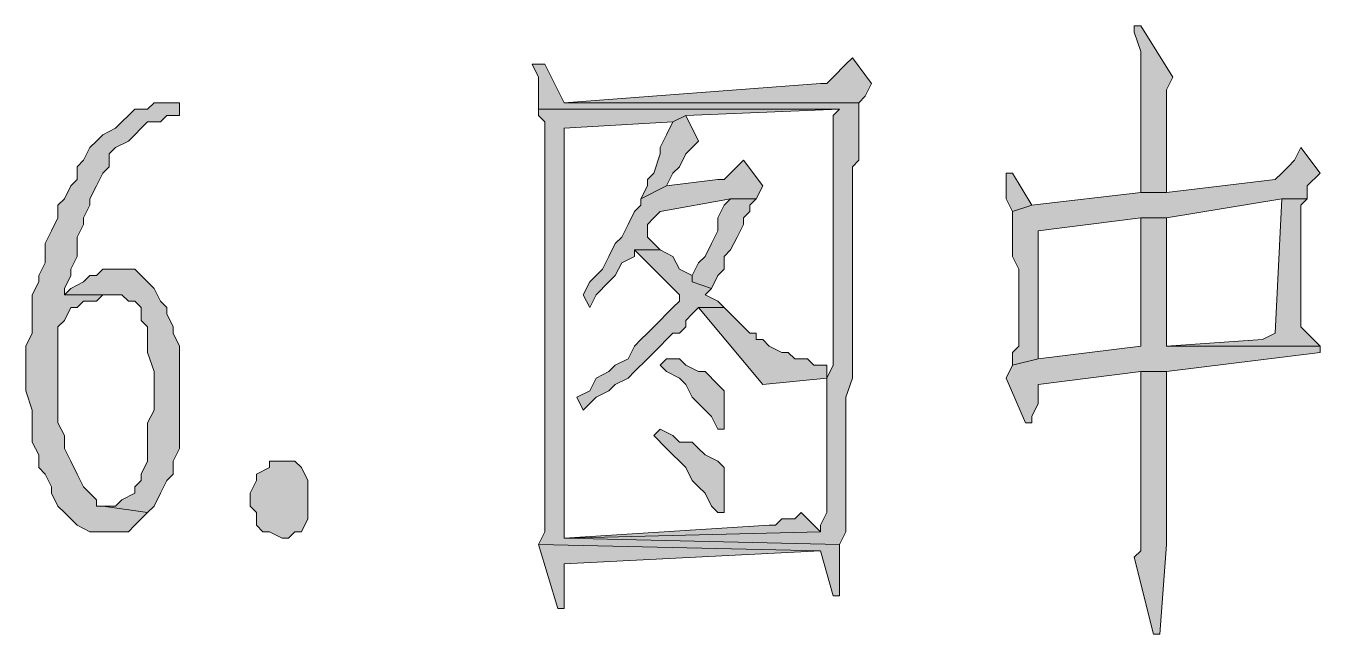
# Model space of a CAD drawing. Header units: inches. Extents: x 20 to 409, y 5 to 283.
# Drawn here: x 321.02 to 329.57, y 27.2 to 31.22 of the extents above; entities that cross this region are included whole.
import ezdxf

# ---------------------------------------------------------------- set-up
doc = ezdxf.new("R2010")
doc.units = ezdxf.units.IN
doc.header["$MEASUREMENT"] = 0
doc.layers.add('C00-00-00', color=7, linetype='Continuous')

msp = doc.modelspace()

# ---------------------------------------------------------------- hatches: boundary and pattern name
at = {"layer": 'C00-00-00'}
h = msp.add_hatch(color=0, dxfattribs=at)
h.dxf.hatch_style = 2
h.paths.add_polyline_path([(328.3888, 31.2173), (328.3464, 31.2173), (328.3464, 31.1749), (328.3888, 31.0479), (328.3888, 30.1166), (328.5581, 30.1166), (328.5581, 30.3706), (328.5581, 30.4129), (328.5581, 30.7939), (328.6004, 30.8786)])
h = msp.add_hatch(color=0, dxfattribs=at)
h.dxf.hatch_style = 2
h.paths.add_polyline_path([(324.4518, 30.9633), (324.3671, 30.9633), (324.4094, 30.8786), (324.4094, 30.6669), (326.3991, 30.6669), (326.3568, 30.6246), (326.3568, 28.9736), (326.3144, 28.8889), (326.3144, 28.5079), (326.3144, 28.4656), (326.3144, 27.9999), (326.2721, 27.9153), (326.2721, 27.8729), (324.5788, 27.8306), (326.3991, 27.7883), (326.4414, 27.8729), (326.4414, 28.7619), (326.4838, 28.8889), (326.4838, 30.2859), (326.5261, 30.3283), (326.5261, 30.7093), (324.5788, 30.7093)])
h = msp.add_hatch(color=0, dxfattribs=at)
h.dxf.hatch_style = 2
h.paths.add_polyline_path([(326.4838, 31.0056), (326.4414, 30.9633), (326.3568, 30.8786), (326.3144, 30.8363), (326.2721, 30.8363), (324.5788, 30.7093), (326.5261, 30.7093), (326.5684, 30.7516), (326.6108, 30.8363)])
h = msp.add_hatch(color=0, dxfattribs=at)
h.dxf.hatch_style = 2
h.paths.add_polyline_path([(322.0388, 30.7093), (321.8694, 30.7093), (321.8271, 30.6669), (321.7424, 30.6669), (321.7001, 30.6246), (321.6578, 30.5823), (321.6154, 30.5399), (321.5308, 30.4976), (321.4884, 30.4553), (321.4461, 30.4129), (321.4038, 30.3283), (321.3614, 30.2859), (321.3614, 30.2013), (321.3191, 30.1589), (321.2768, 30.0743), (321.2344, 30.0319), (321.2344, 29.9473), (321.1921, 29.8626), (321.1498, 29.7779), (321.1498, 29.6509), (321.1074, 29.5663), (321.1074, 29.5239), (321.0651, 29.4393), (321.0651, 29.3546), (321.0651, 29.1853), (321.0228, 29.1006), (321.0228, 28.8043), (321.0651, 28.6773), (321.0651, 28.4656), (321.1074, 28.3809), (321.1074, 28.2963), (321.1498, 28.2539), (321.1921, 28.1693), (321.1921, 28.1269), (321.2344, 28.0423), (321.2768, 27.9999), (321.3191, 27.9576), (321.3614, 27.9153), (321.4461, 27.8729), (321.7001, 27.8729), (321.7424, 27.9153), (321.7848, 27.9576), (321.8271, 27.9999), (321.5308, 28.0423), (321.4884, 28.0423), (321.4884, 28.0846), (321.4461, 28.1269), (321.4038, 28.1693), (321.3614, 28.2539), (321.3191, 28.3386), (321.2768, 28.4233), (321.2768, 28.5079), (321.2344, 28.5926), (321.2344, 29.2276), (321.2768, 29.2699), (321.3191, 29.3546), (321.3614, 29.3546), (321.4038, 29.3969), (321.4884, 29.3969), (321.5308, 29.4393), (321.6154, 29.4393), (321.2768, 29.4393), (321.2768, 29.4816), (321.3191, 29.5663), (321.3191, 29.6086), (321.3614, 29.6933), (321.3614, 29.8203), (321.4038, 29.9049), (321.4038, 29.9473), (321.4461, 30.0319), (321.4461, 30.0743), (321.4884, 30.1589), (321.5308, 30.2436), (321.5731, 30.2859), (321.5731, 30.3706), (321.6154, 30.4129), (321.7001, 30.4553), (321.7424, 30.4976), (321.7848, 30.5399), (321.8271, 30.5823), (321.9118, 30.5823), (321.9541, 30.6246), (322.0388, 30.6246)])
h = msp.add_hatch(color=0, dxfattribs=at)
h.dxf.hatch_style = 2
h.paths.add_polyline_path([(324.4094, 30.6669), (324.4094, 30.6246), (324.4518, 30.5823), (324.4518, 28.5503), (324.4518, 28.4233), (324.4518, 27.8729), (324.4094, 27.7883), (326.2721, 27.7459), (326.3568, 27.4496), (326.3991, 27.4496), (326.3991, 27.5343), (326.3991, 27.7883), (324.5788, 27.8306), (324.5788, 30.5399), (325.2984, 30.5823), (325.3831, 30.6246), (326.3991, 30.6669)])
h = msp.add_hatch(color=0, dxfattribs=at)
h.dxf.hatch_style = 2
h.paths.add_polyline_path([(325.3831, 30.6246), (325.2984, 30.5823), (325.2561, 30.4976), (325.2138, 30.4129), (325.2138, 30.3706), (325.1714, 30.2436), (325.1291, 30.2013), (325.1291, 30.1589), (325.0868, 30.0743), (325.2561, 30.1589), (325.2984, 30.2436), (325.3408, 30.2859), (325.3831, 30.3706), (325.4254, 30.4129), (325.4678, 30.4553)])
h = msp.add_hatch(color=0, dxfattribs=at)
h.dxf.hatch_style = 2
h.paths.add_polyline_path([(329.4471, 30.4129), (329.4048, 30.3283), (329.3624, 30.2859), (329.3201, 30.2436), (329.2778, 30.2013), (328.5581, 30.1166), (328.3888, 30.1166), (327.6691, 30.0319), (327.5421, 29.9896), (327.5421, 29.6933), (327.5844, 29.6086), (327.5844, 29.1006), (327.5421, 29.0583), (327.5421, 28.9736), (327.7114, 29.0159), (327.7114, 29.0583), (327.7114, 29.1429), (327.7114, 29.8626), (328.3888, 29.9473), (328.5581, 29.9473), (329.3201, 30.0743), (329.4894, 30.0743), (329.4894, 30.1589), (329.5741, 30.2436)])
h = msp.add_hatch(color=0, dxfattribs=at)
h.dxf.hatch_style = 2
h.paths.add_polyline_path([(325.7641, 30.3283), (325.6794, 30.2436), (325.6371, 30.2013), (325.5948, 30.2013), (325.2561, 30.1589), (325.0868, 30.0743), (325.0868, 30.0319), (325.0444, 29.9896), (325.0021, 29.9049), (324.9598, 29.8203), (324.9174, 29.7779), (324.8751, 29.6933), (324.8328, 29.6086), (324.7481, 29.5239), (324.7058, 29.4393), (324.7481, 29.3546), (324.7904, 29.4393), (324.8751, 29.5239), (324.9174, 29.5663), (324.9598, 29.6509), (325.0444, 29.6933), (325.0444, 29.7356), (325.2138, 29.7356), (325.1291, 29.8203), (325.1291, 29.8626), (325.1291, 29.9049), (325.1714, 29.9473), (325.2138, 29.9896), (325.6794, 30.0743), (325.8488, 30.0743), (325.8911, 30.1589)])
h = msp.add_hatch(color=0, dxfattribs=at)
h.dxf.hatch_style = 2
h.paths.add_polyline_path([(327.5421, 30.2436), (327.4998, 30.2436), (327.4998, 30.2013), (327.4998, 30.0743), (327.5421, 29.9896), (327.6691, 30.0319)])
h = msp.add_hatch(color=0, dxfattribs=at)
h.dxf.hatch_style = 2
h.paths.add_polyline_path([(325.8488, 30.0743), (325.6794, 30.0743), (325.6371, 30.0319), (325.5948, 29.9473), (325.5948, 29.8626), (325.5524, 29.7779), (325.5101, 29.6933), (325.4678, 29.6509), (325.4254, 29.5663), (325.4254, 29.5239), (325.5524, 29.4816), (325.5948, 29.5663), (325.6371, 29.6086), (325.6371, 29.6933), (325.6794, 29.7356), (325.7218, 29.8203), (325.7641, 29.9049), (325.7641, 29.9473), (325.8064, 29.9896), (325.8064, 30.0319)])
h = msp.add_hatch(color=0, dxfattribs=at)
h.dxf.hatch_style = 2
h.paths.add_polyline_path([(329.4894, 30.0743), (329.3201, 30.0743), (329.2778, 29.1853), (329.1931, 29.1429), (328.5581, 29.1006), (329.5741, 29.1006), (329.4471, 29.2276), (329.4471, 30.0319)])
h = msp.add_hatch(color=0, dxfattribs=at)
h.dxf.hatch_style = 2
h.paths.add_polyline_path([(328.5581, 29.9473), (328.3888, 29.9473), (328.3888, 29.8626), (328.3888, 29.1006), (327.7114, 29.0159), (327.5421, 28.9736), (327.4998, 28.8889), (327.6268, 28.5926), (327.6691, 28.5926), (327.6691, 28.6349), (327.7114, 28.7196), (327.7114, 28.8466), (328.3888, 28.9313), (328.5581, 28.9313), (329.5741, 29.0583), (329.5741, 29.1006), (328.5581, 29.1006), (328.5581, 29.3546), (328.5581, 29.4393)])
h = msp.add_hatch(color=0, dxfattribs=at)
h.dxf.hatch_style = 2
h.paths.add_polyline_path([(325.2138, 29.7356), (325.0444, 29.7356), (325.3408, 29.4393), (325.3408, 29.3969), (325.2984, 29.3546), (325.2561, 29.3123), (325.2138, 29.2699), (325.1714, 29.2276), (325.1291, 29.1853), (325.0868, 29.1429), (325.0444, 29.1006), (325.0021, 29.0159), (324.9174, 28.9736), (324.8751, 28.9313), (324.7904, 28.8889), (324.7481, 28.8043), (324.6634, 28.7619), (324.7058, 28.6773), (324.7904, 28.7619), (324.8751, 28.8043), (324.9174, 28.8466), (325.0021, 28.8889), (325.0444, 28.9313), (325.1291, 29.0159), (325.1714, 29.0583), (325.2138, 29.1006), (325.2561, 29.1429), (325.2984, 29.1853), (325.3408, 29.1853), (325.3831, 29.2276), (325.3831, 29.2699), (325.4254, 29.3123), (325.4678, 29.3546), (325.6371, 29.3546), (325.5948, 29.3969), (325.5101, 29.4393), (325.5524, 29.4816), (325.4254, 29.5239), (325.4254, 29.5663), (325.3408, 29.6086), (325.2984, 29.6933)])
h = msp.add_hatch(color=0, dxfattribs=at)
h.dxf.hatch_style = 2
h.paths.add_polyline_path([(321.6578, 29.6086), (321.5308, 29.6086), (321.4884, 29.5663), (321.4461, 29.5663), (321.4038, 29.5239), (321.3191, 29.4816), (321.2768, 29.4393), (321.6578, 29.4393), (321.7001, 29.3969), (321.7424, 29.3969), (321.7848, 29.3546), (321.7848, 29.2699), (321.8271, 29.2276), (321.8271, 29.0583), (321.8694, 28.9313), (321.8694, 28.6773), (321.8271, 28.5926), (321.8271, 28.3386), (321.7848, 28.2539), (321.7848, 28.2116), (321.7424, 28.1693), (321.7424, 28.1269), (321.6578, 28.0846), (321.6154, 28.0423), (321.5308, 28.0423), (321.8271, 27.9999), (321.8694, 28.0423), (321.9118, 28.1269), (321.9541, 28.2116), (321.9964, 28.2539), (321.9964, 28.3386), (322.0388, 28.4233), (322.0388, 29.1006), (321.9964, 29.1853), (321.9964, 29.2276), (321.9541, 29.3123), (321.9541, 29.3546), (321.9118, 29.3969), (321.8694, 29.4816), (321.8271, 29.5239), (321.7848, 29.5663), (321.7424, 29.6086)])
h = msp.add_hatch(color=0, dxfattribs=at)
h.dxf.hatch_style = 2
h.paths.add_polyline_path([(325.6371, 29.3546), (325.4678, 29.3546), (325.8911, 28.8466), (326.3144, 28.8889), (326.3144, 28.9736), (326.2298, 28.9736), (326.1874, 29.0159), (326.1028, 29.0159), (326.0604, 29.0583), (326.0181, 29.0583), (325.9334, 29.1006), (325.8911, 29.1429), (325.8488, 29.1429), (325.8488, 29.1853), (325.8064, 29.1853), (325.7641, 29.2276), (325.7218, 29.2699), (325.6794, 29.3123)])
h = msp.add_hatch(color=0, dxfattribs=at)
h.dxf.hatch_style = 2
h.paths.add_polyline_path([(325.2561, 29.0159), (325.2138, 28.9736), (325.2561, 28.9313), (325.3408, 28.8889), (325.3831, 28.8466), (325.4254, 28.7619), (325.4678, 28.7196), (325.5101, 28.6773), (325.5524, 28.6349), (325.5948, 28.5503), (325.6371, 28.5503), (325.6371, 28.6349), (325.6371, 28.8043), (325.5948, 28.8466), (325.5101, 28.9313), (325.4678, 28.9313), (325.3831, 28.9736), (325.3408, 29.0159)])
h = msp.add_hatch(color=0, dxfattribs=at)
h.dxf.hatch_style = 2
h.paths.add_polyline_path([(328.5581, 28.9313), (328.3888, 28.9313), (328.3888, 28.8043), (328.3888, 27.7459), (328.3464, 27.7036), (328.4734, 27.1956), (328.5158, 27.1956), (328.5581, 27.7883), (328.5581, 27.9999), (328.5581, 28.1693)])
h = msp.add_hatch(color=0, dxfattribs=at)
h.dxf.hatch_style = 2
h.paths.add_polyline_path([(325.2138, 28.5503), (325.1714, 28.5079), (325.2561, 28.4233), (325.2984, 28.3809), (325.3408, 28.3386), (325.3831, 28.2963), (325.4254, 28.2116), (325.4678, 28.1693), (325.5101, 28.1269), (325.5524, 28.0423), (325.5948, 27.9999), (325.6371, 27.9999), (325.6371, 28.0846), (325.6371, 28.2963), (325.5948, 28.3386), (325.5101, 28.3809), (325.4678, 28.4233), (325.4254, 28.4656), (325.3408, 28.4656), (325.2984, 28.5079)])
h = msp.add_hatch(color=0, dxfattribs=at)
h.dxf.hatch_style = 2
h.paths.add_polyline_path([(322.8008, 27.8729), (322.7584, 27.8306), (322.7161, 27.8306), (322.6314, 27.8729), (322.5891, 27.8729), (322.5468, 27.9153), (322.5468, 27.9999), (322.5044, 28.0423), (322.5044, 28.1269), (322.5468, 28.2116), (322.5468, 28.2539), (322.6314, 28.2963), (322.6314, 28.3386), (322.6738, 28.3386), (322.8008, 28.3386), (322.8431, 28.2963), (322.8854, 28.2116), (322.8854, 27.9576), (322.8431, 27.8729)])
h = msp.add_hatch(color=0, dxfattribs=at)
h.dxf.hatch_style = 2
h.paths.add_polyline_path([(326.1451, 27.9999), (326.1028, 27.9576), (326.0181, 27.9576), (325.9758, 27.9153), (325.9334, 27.9153), (324.5788, 27.8306), (326.2721, 27.8729)])
h = msp.add_hatch(color=0, dxfattribs=at)
h.dxf.hatch_style = 2
h.paths.add_polyline_path([(324.4094, 27.7883), (324.5364, 27.3649), (324.5788, 27.3649), (324.5788, 27.6613), (326.2721, 27.7459)])

# ---------------------------------------------------------------- linework, layer by layer
at = {"layer": 'C00-00-00', "color": 0, "lineweight": 0}
for points in [[(328.3888, 31.2173), (328.3464, 31.2173), (328.3464, 31.1749), (328.3888, 31.0479), (328.3888, 30.1166), (328.5581, 30.1166), (328.5581, 30.3706), (328.5581, 30.4129), (328.5581, 30.7939), (328.6004, 30.8786)], [(324.4518, 30.9633), (324.3671, 30.9633), (324.4094, 30.8786), (324.4094, 30.6669), (326.3991, 30.6669), (326.3568, 30.6246), (326.3568, 28.9736), (326.3144, 28.8889), (326.3144, 28.5079), (326.3144, 28.4656), (326.3144, 27.9999), (326.2721, 27.9153), (326.2721, 27.8729), (324.5788, 27.8306), (326.3991, 27.7883), (326.4414, 27.8729), (326.4414, 28.7619), (326.4838, 28.8889), (326.4838, 30.2859), (326.5261, 30.3283), (326.5261, 30.7093), (324.5788, 30.7093)], [(326.4838, 31.0056), (326.4414, 30.9633), (326.3568, 30.8786), (326.3144, 30.8363), (326.2721, 30.8363), (324.5788, 30.7093), (326.5261, 30.7093), (326.5684, 30.7516), (326.6108, 30.8363)], [(322.0388, 30.7093), (321.8694, 30.7093), (321.8271, 30.6669), (321.7424, 30.6669), (321.7001, 30.6246), (321.6578, 30.5823), (321.6154, 30.5399), (321.5308, 30.4976), (321.4884, 30.4553), (321.4461, 30.4129), (321.4038, 30.3283), (321.3614, 30.2859), (321.3614, 30.2013), (321.3191, 30.1589), (321.2768, 30.0743), (321.2344, 30.0319), (321.2344, 29.9473), (321.1921, 29.8626), (321.1498, 29.7779), (321.1498, 29.6509), (321.1074, 29.5663), (321.1074, 29.5239), (321.0651, 29.4393), (321.0651, 29.3546), (321.0651, 29.1853), (321.0228, 29.1006), (321.0228, 28.8043), (321.0651, 28.6773), (321.0651, 28.4656), (321.1074, 28.3809), (321.1074, 28.2963), (321.1498, 28.2539), (321.1921, 28.1693), (321.1921, 28.1269), (321.2344, 28.0423), (321.2768, 27.9999), (321.3191, 27.9576), (321.3614, 27.9153), (321.4461, 27.8729), (321.7001, 27.8729), (321.7424, 27.9153), (321.7848, 27.9576), (321.8271, 27.9999), (321.5308, 28.0423), (321.4884, 28.0423), (321.4884, 28.0846), (321.4461, 28.1269), (321.4038, 28.1693), (321.3614, 28.2539), (321.3191, 28.3386), (321.2768, 28.4233), (321.2768, 28.5079), (321.2344, 28.5926), (321.2344, 29.2276), (321.2768, 29.2699), (321.3191, 29.3546), (321.3614, 29.3546), (321.4038, 29.3969), (321.4884, 29.3969), (321.5308, 29.4393), (321.6154, 29.4393), (321.2768, 29.4393), (321.2768, 29.4816), (321.3191, 29.5663), (321.3191, 29.6086), (321.3614, 29.6933), (321.3614, 29.8203), (321.4038, 29.9049), (321.4038, 29.9473), (321.4461, 30.0319), (321.4461, 30.0743), (321.4884, 30.1589), (321.5308, 30.2436), (321.5731, 30.2859), (321.5731, 30.3706), (321.6154, 30.4129), (321.7001, 30.4553), (321.7424, 30.4976), (321.7848, 30.5399), (321.8271, 30.5823), (321.9118, 30.5823), (321.9541, 30.6246), (322.0388, 30.6246)], [(324.4094, 30.6669), (324.4094, 30.6246), (324.4518, 30.5823), (324.4518, 28.5503), (324.4518, 28.4233), (324.4518, 27.8729), (324.4094, 27.7883), (326.2721, 27.7459), (326.3568, 27.4496), (326.3991, 27.4496), (326.3991, 27.5343), (326.3991, 27.7883), (324.5788, 27.8306), (324.5788, 30.5399), (325.2984, 30.5823), (325.3831, 30.6246), (326.3991, 30.6669)], [(325.3831, 30.6246), (325.2984, 30.5823), (325.2561, 30.4976), (325.2138, 30.4129), (325.2138, 30.3706), (325.1714, 30.2436), (325.1291, 30.2013), (325.1291, 30.1589), (325.0868, 30.0743), (325.2561, 30.1589), (325.2984, 30.2436), (325.3408, 30.2859), (325.3831, 30.3706), (325.4254, 30.4129), (325.4678, 30.4553)], [(329.4471, 30.4129), (329.4048, 30.3283), (329.3624, 30.2859), (329.3201, 30.2436), (329.2778, 30.2013), (328.5581, 30.1166), (328.3888, 30.1166), (327.6691, 30.0319), (327.5421, 29.9896), (327.5421, 29.6933), (327.5844, 29.6086), (327.5844, 29.1006), (327.5421, 29.0583), (327.5421, 28.9736), (327.7114, 29.0159), (327.7114, 29.0583), (327.7114, 29.1429), (327.7114, 29.8626), (328.3888, 29.9473), (328.5581, 29.9473), (329.3201, 30.0743), (329.4894, 30.0743), (329.4894, 30.1589), (329.5741, 30.2436)], [(325.7641, 30.3283), (325.6794, 30.2436), (325.6371, 30.2013), (325.5948, 30.2013), (325.2561, 30.1589), (325.0868, 30.0743), (325.0868, 30.0319), (325.0444, 29.9896), (325.0021, 29.9049), (324.9598, 29.8203), (324.9174, 29.7779), (324.8751, 29.6933), (324.8328, 29.6086), (324.7481, 29.5239), (324.7058, 29.4393), (324.7481, 29.3546), (324.7904, 29.4393), (324.8751, 29.5239), (324.9174, 29.5663), (324.9598, 29.6509), (325.0444, 29.6933), (325.0444, 29.7356), (325.2138, 29.7356), (325.1291, 29.8203), (325.1291, 29.8626), (325.1291, 29.9049), (325.1714, 29.9473), (325.2138, 29.9896), (325.6794, 30.0743), (325.8488, 30.0743), (325.8911, 30.1589)], [(327.5421, 30.2436), (327.4998, 30.2436), (327.4998, 30.2013), (327.4998, 30.0743), (327.5421, 29.9896), (327.6691, 30.0319)], [(325.8488, 30.0743), (325.6794, 30.0743), (325.6371, 30.0319), (325.5948, 29.9473), (325.5948, 29.8626), (325.5524, 29.7779), (325.5101, 29.6933), (325.4678, 29.6509), (325.4254, 29.5663), (325.4254, 29.5239), (325.5524, 29.4816), (325.5948, 29.5663), (325.6371, 29.6086), (325.6371, 29.6933), (325.6794, 29.7356), (325.7218, 29.8203), (325.7641, 29.9049), (325.7641, 29.9473), (325.8064, 29.9896), (325.8064, 30.0319)], [(329.4894, 30.0743), (329.3201, 30.0743), (329.2778, 29.1853), (329.1931, 29.1429), (328.5581, 29.1006), (329.5741, 29.1006), (329.4471, 29.2276), (329.4471, 30.0319)], [(328.5581, 29.9473), (328.3888, 29.9473), (328.3888, 29.8626), (328.3888, 29.1006), (327.7114, 29.0159), (327.5421, 28.9736), (327.4998, 28.8889), (327.6268, 28.5926), (327.6691, 28.5926), (327.6691, 28.6349), (327.7114, 28.7196), (327.7114, 28.8466), (328.3888, 28.9313), (328.5581, 28.9313), (329.5741, 29.0583), (329.5741, 29.1006), (328.5581, 29.1006), (328.5581, 29.3546), (328.5581, 29.4393)], [(325.2138, 29.7356), (325.0444, 29.7356), (325.3408, 29.4393), (325.3408, 29.3969), (325.2984, 29.3546), (325.2561, 29.3123), (325.2138, 29.2699), (325.1714, 29.2276), (325.1291, 29.1853), (325.0868, 29.1429), (325.0444, 29.1006), (325.0021, 29.0159), (324.9174, 28.9736), (324.8751, 28.9313), (324.7904, 28.8889), (324.7481, 28.8043), (324.6634, 28.7619), (324.7058, 28.6773), (324.7904, 28.7619), (324.8751, 28.8043), (324.9174, 28.8466), (325.0021, 28.8889), (325.0444, 28.9313), (325.1291, 29.0159), (325.1714, 29.0583), (325.2138, 29.1006), (325.2561, 29.1429), (325.2984, 29.1853), (325.3408, 29.1853), (325.3831, 29.2276), (325.3831, 29.2699), (325.4254, 29.3123), (325.4678, 29.3546), (325.6371, 29.3546), (325.5948, 29.3969), (325.5101, 29.4393), (325.5524, 29.4816), (325.4254, 29.5239), (325.4254, 29.5663), (325.3408, 29.6086), (325.2984, 29.6933)], [(321.6578, 29.6086), (321.5308, 29.6086), (321.4884, 29.5663), (321.4461, 29.5663), (321.4038, 29.5239), (321.3191, 29.4816), (321.2768, 29.4393), (321.6578, 29.4393), (321.7001, 29.3969), (321.7424, 29.3969), (321.7848, 29.3546), (321.7848, 29.2699), (321.8271, 29.2276), (321.8271, 29.0583), (321.8694, 28.9313), (321.8694, 28.6773), (321.8271, 28.5926), (321.8271, 28.3386), (321.7848, 28.2539), (321.7848, 28.2116), (321.7424, 28.1693), (321.7424, 28.1269), (321.6578, 28.0846), (321.6154, 28.0423), (321.5308, 28.0423), (321.8271, 27.9999), (321.8694, 28.0423), (321.9118, 28.1269), (321.9541, 28.2116), (321.9964, 28.2539), (321.9964, 28.3386), (322.0388, 28.4233), (322.0388, 29.1006), (321.9964, 29.1853), (321.9964, 29.2276), (321.9541, 29.3123), (321.9541, 29.3546), (321.9118, 29.3969), (321.8694, 29.4816), (321.8271, 29.5239), (321.7848, 29.5663), (321.7424, 29.6086)], [(325.6371, 29.3546), (325.4678, 29.3546), (325.8911, 28.8466), (326.3144, 28.8889), (326.3144, 28.9736), (326.2298, 28.9736), (326.1874, 29.0159), (326.1028, 29.0159), (326.0604, 29.0583), (326.0181, 29.0583), (325.9334, 29.1006), (325.8911, 29.1429), (325.8488, 29.1429), (325.8488, 29.1853), (325.8064, 29.1853), (325.7641, 29.2276), (325.7218, 29.2699), (325.6794, 29.3123)], [(325.2561, 29.0159), (325.2138, 28.9736), (325.2561, 28.9313), (325.3408, 28.8889), (325.3831, 28.8466), (325.4254, 28.7619), (325.4678, 28.7196), (325.5101, 28.6773), (325.5524, 28.6349), (325.5948, 28.5503), (325.6371, 28.5503), (325.6371, 28.6349), (325.6371, 28.8043), (325.5948, 28.8466), (325.5101, 28.9313), (325.4678, 28.9313), (325.3831, 28.9736), (325.3408, 29.0159)], [(328.5581, 28.9313), (328.3888, 28.9313), (328.3888, 28.8043), (328.3888, 27.7459), (328.3464, 27.7036), (328.4734, 27.1956), (328.5158, 27.1956), (328.5581, 27.7883), (328.5581, 27.9999), (328.5581, 28.1693)], [(325.2138, 28.5503), (325.1714, 28.5079), (325.2561, 28.4233), (325.2984, 28.3809), (325.3408, 28.3386), (325.3831, 28.2963), (325.4254, 28.2116), (325.4678, 28.1693), (325.5101, 28.1269), (325.5524, 28.0423), (325.5948, 27.9999), (325.6371, 27.9999), (325.6371, 28.0846), (325.6371, 28.2963), (325.5948, 28.3386), (325.5101, 28.3809), (325.4678, 28.4233), (325.4254, 28.4656), (325.3408, 28.4656), (325.2984, 28.5079)], [(322.8008, 27.8729), (322.7584, 27.8306), (322.7161, 27.8306), (322.6314, 27.8729), (322.5891, 27.8729), (322.5468, 27.9153), (322.5468, 27.9999), (322.5044, 28.0423), (322.5044, 28.1269), (322.5468, 28.2116), (322.5468, 28.2539), (322.6314, 28.2963), (322.6314, 28.3386), (322.6738, 28.3386), (322.8008, 28.3386), (322.8431, 28.2963), (322.8854, 28.2116), (322.8854, 27.9576), (322.8431, 27.8729)], [(326.1451, 27.9999), (326.1028, 27.9576), (326.0181, 27.9576), (325.9758, 27.9153), (325.9334, 27.9153), (324.5788, 27.8306), (326.2721, 27.8729)], [(324.4094, 27.7883), (324.5364, 27.3649), (324.5788, 27.3649), (324.5788, 27.6613), (326.2721, 27.7459)]]:
    msp.add_lwpolyline(points, close=True, dxfattribs=at)

doc.saveas('drawing.dxf')
